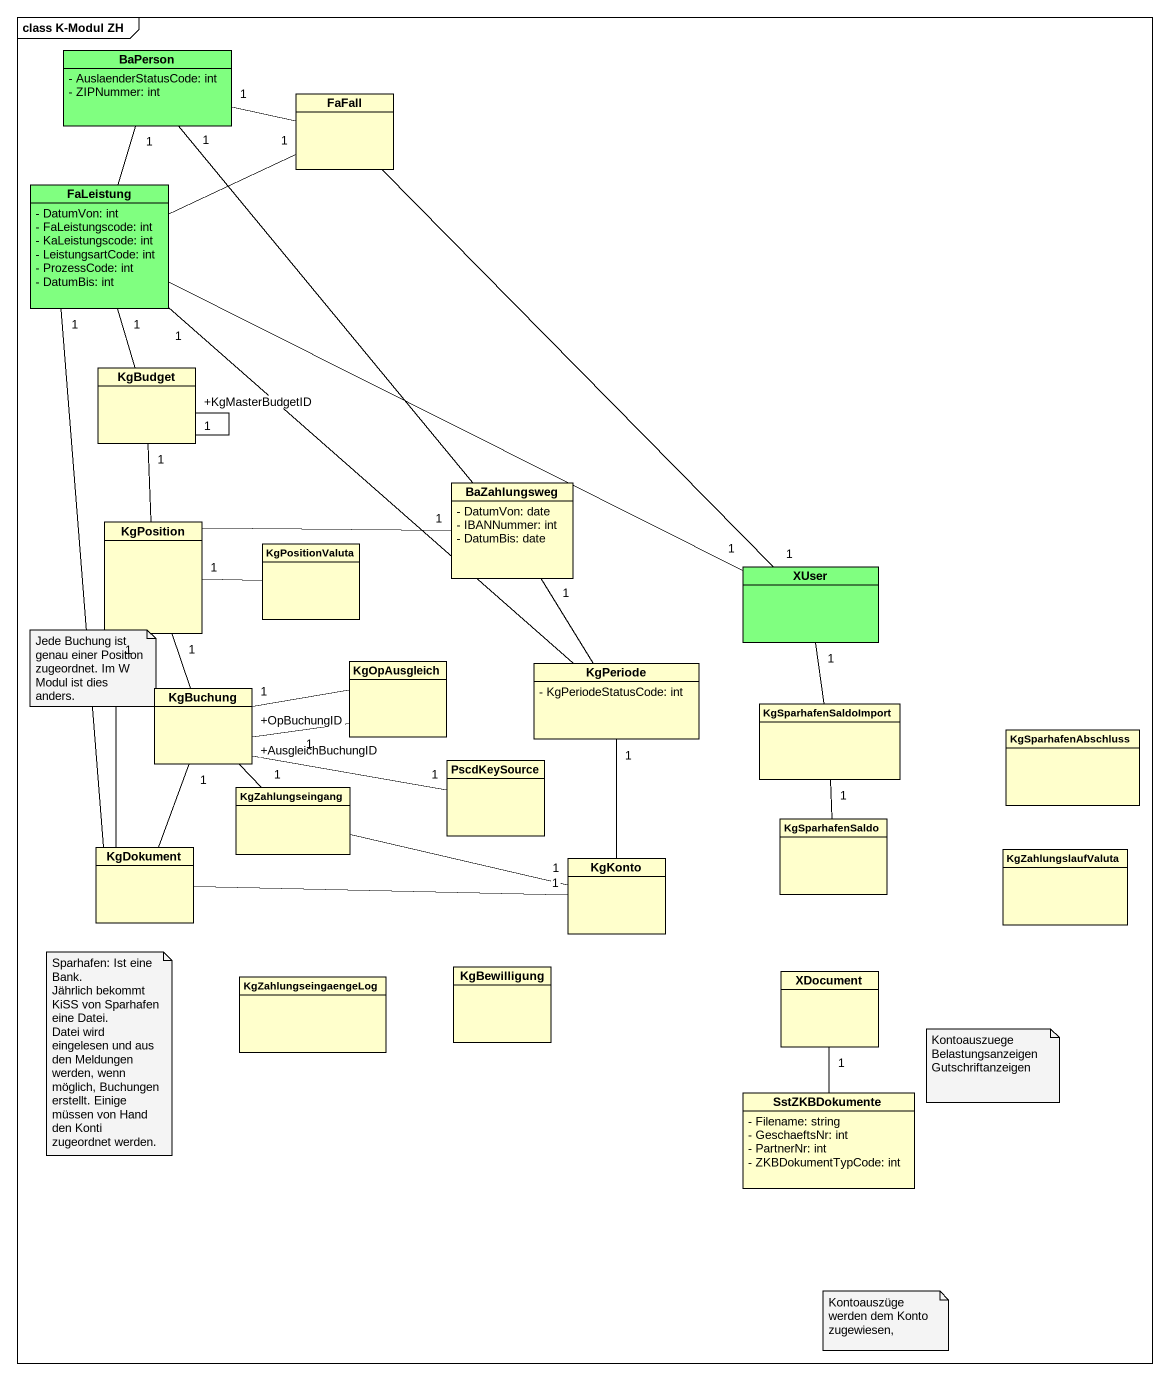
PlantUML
@startuml
mainframe class K-Modul ZH
hide circle
hide empty members
skinparam classAttributeIconSize 0
class BaPerson #80FF80 {
  - AuslaenderStatusCode: int
  - ZIPNummer: int
}
class FaFall
class FaLeistung #80FF80 {
  - DatumVon: int
  - FaLeistungscode: int
  - KaLeistungscode: int
  - LeistungsartCode: int
  - ProzessCode: int
  - DatumBis: int
}
class KgBudget
class BaZahlungsweg {
  - DatumVon: date
  - IBANNummer: int
  - DatumBis: date
}
class KgPosition
class KgPositionValuta
class XUser #80FF80
class KgOpAusgleich
class KgPeriode {
  - KgPeriodeStatusCode: int
}
class KgBuchung
class KgSparhafenSaldoImport
class KgSparhafenAbschluss
class PscdKeySource
class KgZahlungseingang
class KgSparhafenSaldo
class KgDokument
class KgKonto
class KgZahlungslaufValuta
class KgZahlungseingaengeLog
class KgBewilligung
class XDocument
class SstZKBDokumente {
  - Filename: string
  - GeschaeftsNr: int
  - PartnerNr: int
  - ZKBDokumentTypCode: int
}
BaPerson "1" -right- FaFall
FaFall "1" -left- FaLeistung
FaFall -- "1" XUser
FaLeistung -up- "1" BaPerson
FaLeistung -right- "1" XUser
KgBudget -up- "1" FaLeistung
KgBudget -- "+KgMasterBudgetID\n1" KgBudget
BaZahlungsweg -up- "1" BaPerson
KgPosition -up- "1" KgBudget
KgPosition -right- "1" BaZahlungsweg
KgPositionValuta -left- "1" KgPosition
KgOpAusgleich -left- "+OpBuchungID\n1" KgBuchung
KgOpAusgleich -left- "+AusgleichBuchungID\n1" KgBuchung
KgPeriode -up- "1" FaLeistung
KgPeriode -up- "1" BaZahlungsweg
KgBuchung -up- "1" KgPosition
KgBuchung -right- "1" PscdKeySource
KgBuchung -- "1" KgZahlungseingang
KgSparhafenSaldoImport -up- "1" XUser
KgZahlungseingang -right- "1" KgKonto
KgSparhafenSaldo -up- "1" KgSparhafenSaldoImport
KgDokument -up- "1" FaLeistung
KgDokument -up- "1" KgPosition
KgDokument -up- "1" KgBuchung
KgDokument -right- "1" KgKonto
KgKonto -up- "1" KgPeriode
SstZKBDokumente -up- "1" XDocument
note as N1
  Jede Buchung ist genau einer Position zugeordnet. Im W Modul ist dies anders.
end note
note as N2
  Sparhafen: Ist eine Bank.
  Jährlich bekommt KiSS von Sparhafen eine Datei.
  Datei wird eingelesen und aus den Meldungen werden, wenn möglich, Buchungen erstellt. Einige müssen von Hand den Konti zugeordnet werden.
end note
note as N3
  Kontoauszuege
  Belastungsanzeigen
  Gutschriftanzeigen
end note
note as N4
  Kontoauszüge werden dem Konto zugewiesen,
end note
@enduml
